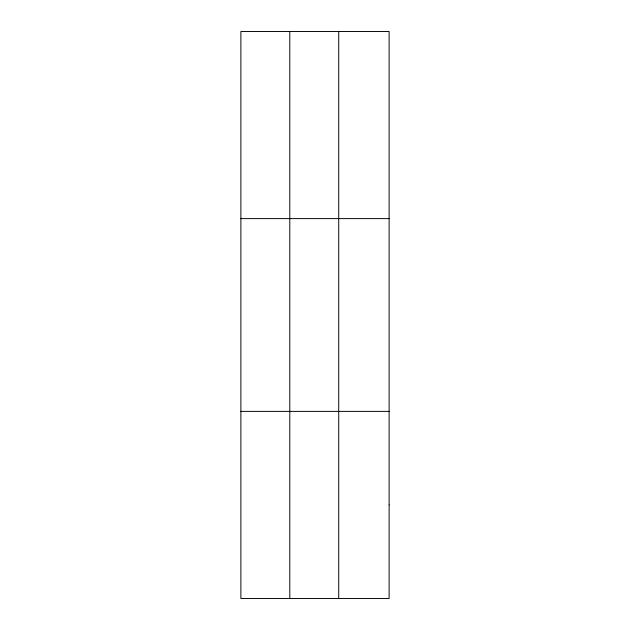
<?xml version="1.0" encoding="UTF-8"?>
<svg xmlns="http://www.w3.org/2000/svg" width="630" height="630" viewBox="0 0 630 630"><rect width="100%" height="100%" fill="white"/><g stroke="black" fill="none" stroke-linecap="round" stroke-linejoin="round"><path stroke-width="0.94" d="M289.8 598.5L289.8 31.5M338.719 598.5L338.719 31.5M240.88 218.61L389.12 218.61M240.88 411.39L389.12 411.39M389.12 504.945L389.12 598.5L240.88 598.5L240.88 31.5L389.12 31.5L389.12 504.945"/></g></svg>
